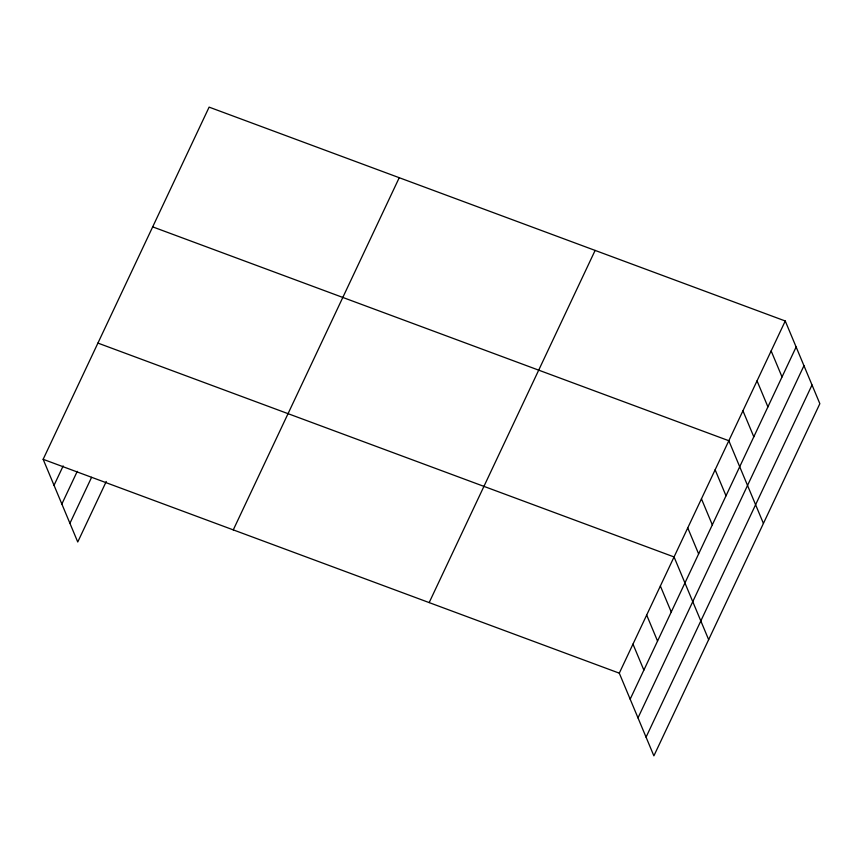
<?xml version="1.0" encoding="UTF-8"?>
<svg xmlns="http://www.w3.org/2000/svg" width="863" height="863" viewBox="0 0 863 863"><rect width="100%" height="100%" fill="white"/><g stroke="black" fill="none" stroke-linecap="round" stroke-linejoin="round"><path stroke-width="1.29" d="M43.15 459.31L209.116 107.131L785.254 320.993L819.85 403.69L653.884 755.869L619.289 673.162L43.15 459.31L77.746 542.007L106.268 481.478M54.035 485.319L63.161 465.944M61.856 504.024L77.26 471.338M69.925 523.302L91.597 477.304M233.28 529.882L399.235 177.702M429.17 602.59L595.125 250.41M619.289 673.162L785.254 320.993M630.173 699.17L796.128 347.002M637.994 717.887L803.96 365.707M646.063 737.164L812.018 384.984M152.686 226.872L728.825 440.723L763.421 523.431M97.918 343.086L674.057 556.948L708.652 639.656M771.144 350.917L782.029 376.937M757.034 380.853L767.919 406.872M742.935 410.788L753.809 436.807M715.136 469.785L726.01 495.794M701.446 498.836L712.32 524.844M687.746 527.886L698.631 553.906M660.368 585.999L671.252 612.007M646.678 615.049L657.552 641.069M632.978 644.111L643.863 670.12"/></g></svg>
